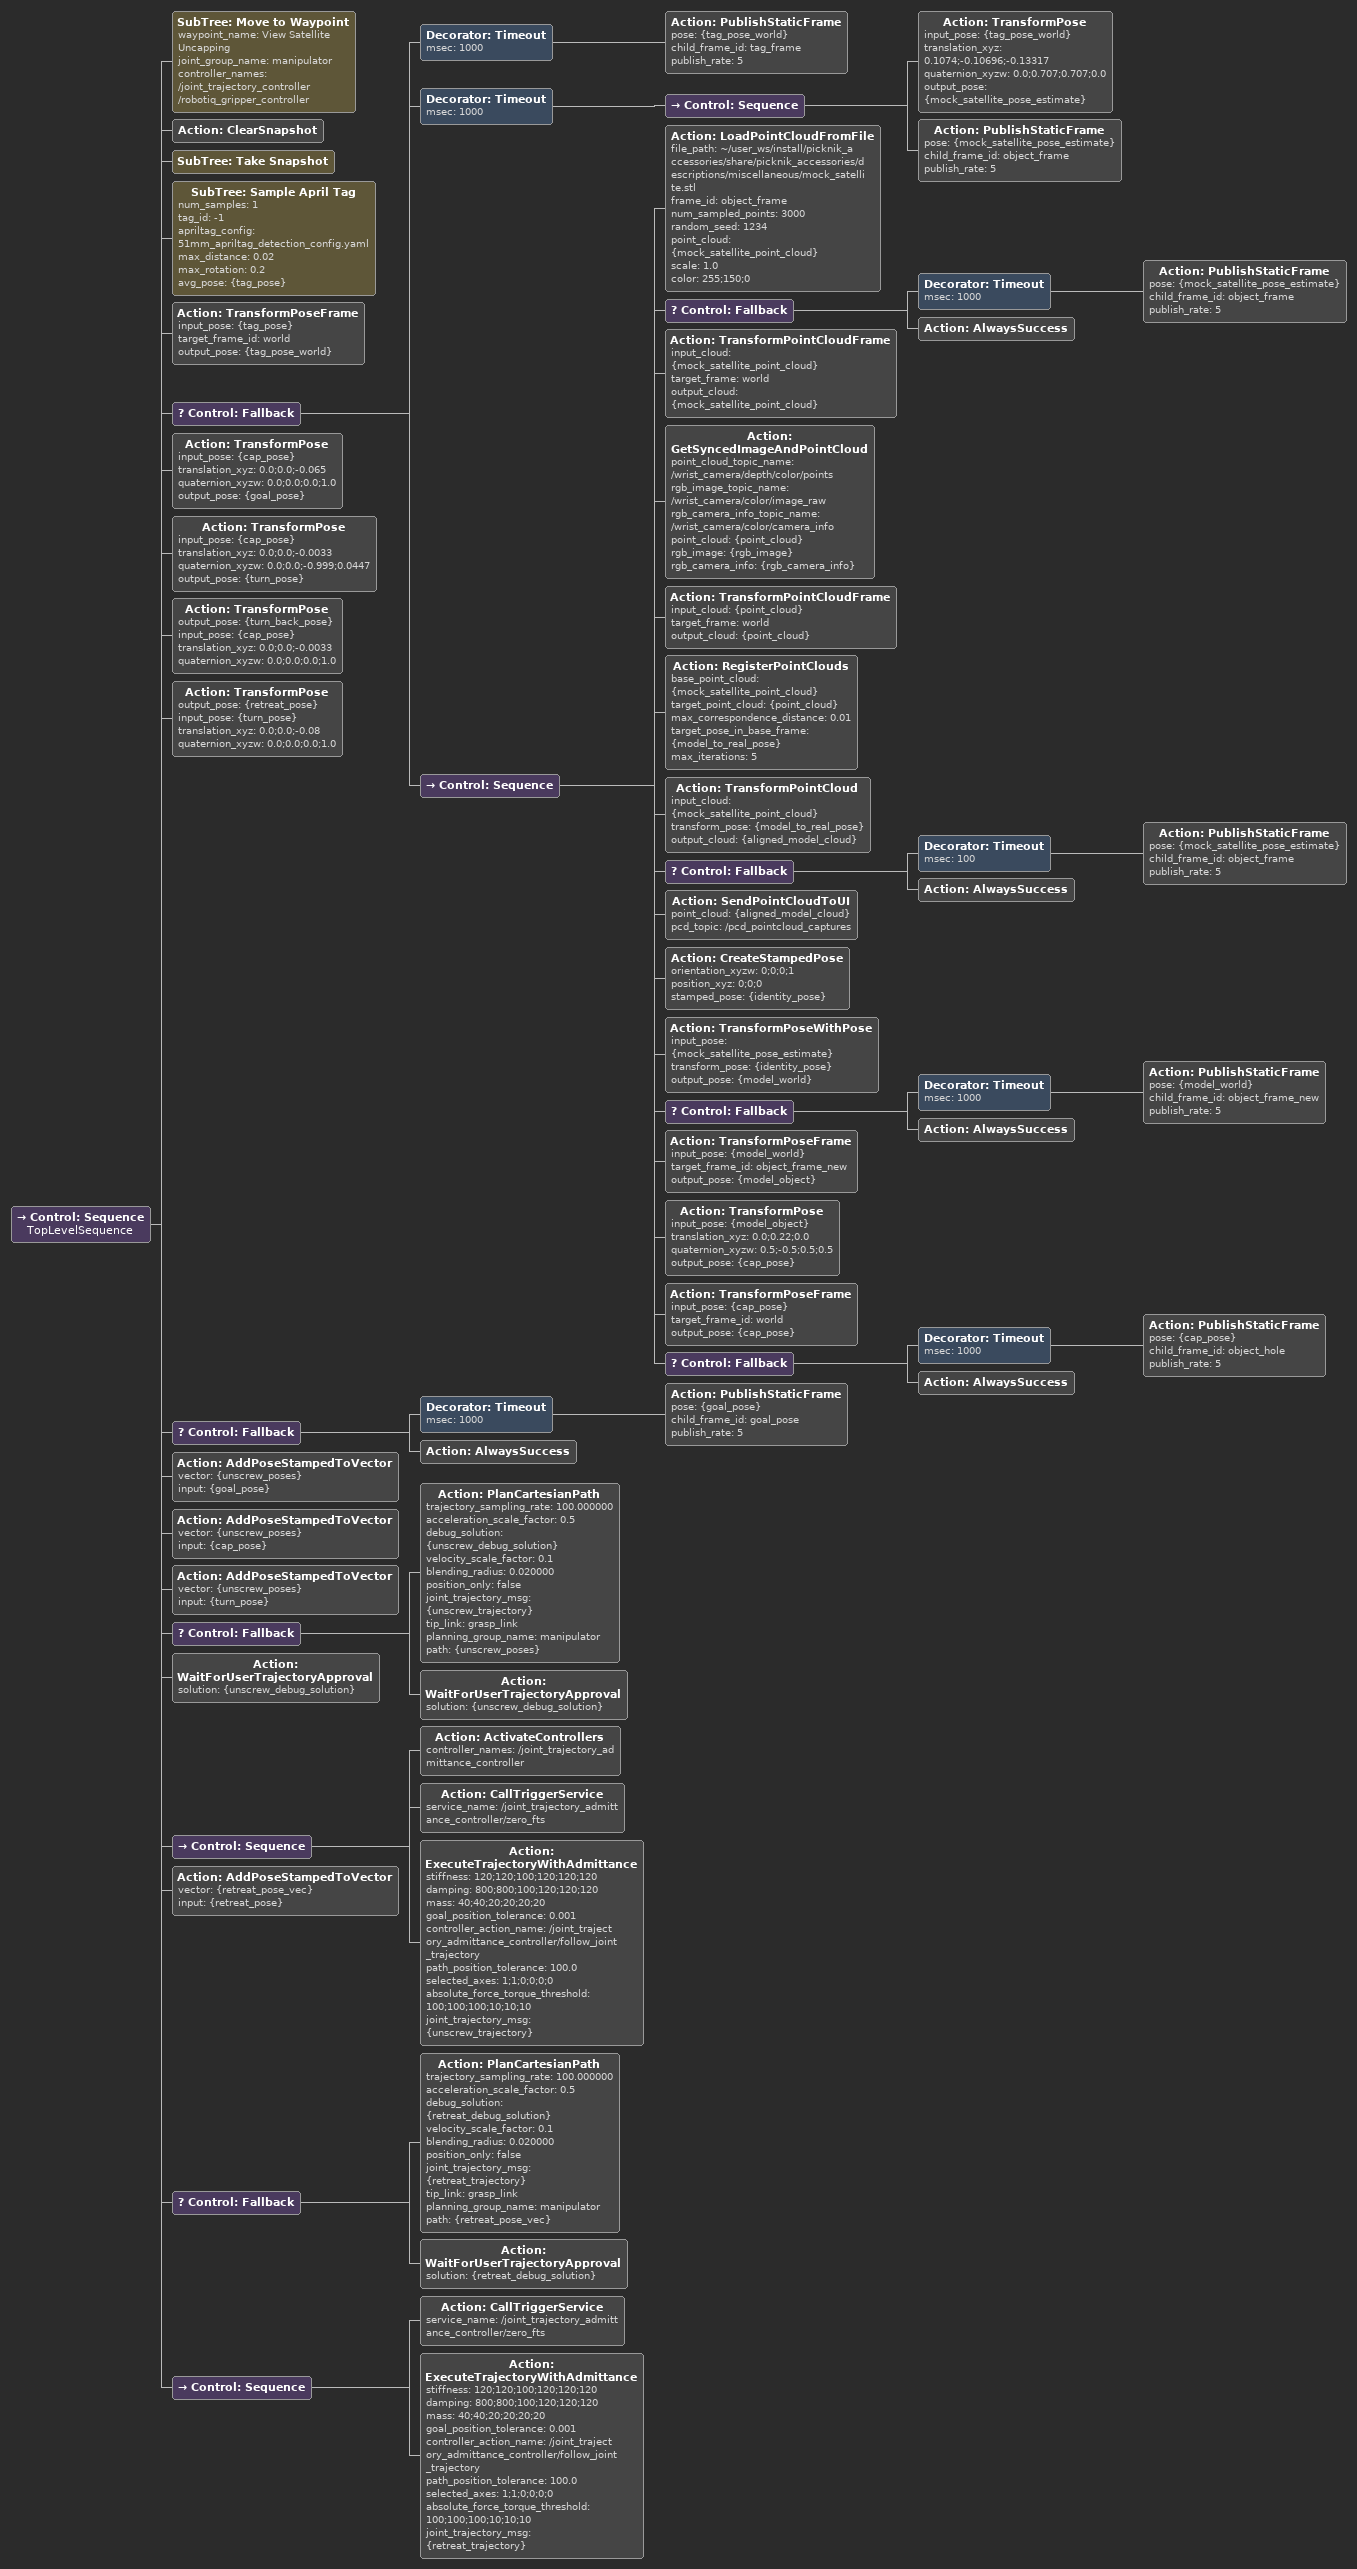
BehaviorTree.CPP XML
<Control ID="Sequence" name="TopLevelSequence">
  <SubTree ID="Move to Waypoint" waypoint_name="View Satellite Uncapping" joint_group_name="manipulator" controller_names="/joint_trajectory_controller /robotiq_gripper_controller"/>
  <Action ID="ClearSnapshot"/>
  <SubTree ID="Take Snapshot"/>
  <SubTree ID="Sample April Tag" num_samples="1" tag_id="-1" apriltag_config="51mm_apriltag_detection_config.yaml" max_distance="0.02" max_rotation="0.2" avg_pose="{tag_pose}"/>
  <Action ID="TransformPoseFrame" input_pose="{tag_pose}" target_frame_id="world" output_pose="{tag_pose_world}"/>
  <Control ID="Fallback">
    <Decorator ID="Timeout" msec="1000">
      <Action ID="PublishStaticFrame" pose="{tag_pose_world}" child_frame_id="tag_frame" publish_rate="5"/>
    </Decorator>
    <Decorator ID="Timeout" msec="1000">
      <Control ID="Sequence">
        <Action ID="TransformPose" input_pose="{tag_pose_world}" translation_xyz="0.1074;-0.10696;-0.13317" quaternion_xyzw="0.0;0.707;0.707;0.0" output_pose="{mock_satellite_pose_estimate}"/>
        <Action ID="PublishStaticFrame" pose="{mock_satellite_pose_estimate}" child_frame_id="object_frame" publish_rate="5"/>
      </Control>
    </Decorator>
    <Control ID="Sequence">
      <Action ID="LoadPointCloudFromFile" file_path="~/user_ws/install/picknik_accessories/share/picknik_accessories/descriptions/miscellaneous/mock_satellite.stl" frame_id="object_frame" num_sampled_points="3000" random_seed="1234" point_cloud="{mock_satellite_point_cloud}" scale="1.0" color="255;150;0"/>
      <Control ID="Fallback">
        <Decorator ID="Timeout" msec="1000">
          <Action ID="PublishStaticFrame" pose="{mock_satellite_pose_estimate}" child_frame_id="object_frame" publish_rate="5"/>
        </Decorator>
        <Action ID="AlwaysSuccess"/>
      </Control>
      <Action ID="TransformPointCloudFrame" input_cloud="{mock_satellite_point_cloud}" target_frame="world" output_cloud="{mock_satellite_point_cloud}"/>
      <Action ID="GetSyncedImageAndPointCloud" point_cloud_topic_name="/wrist_camera/depth/color/points" rgb_image_topic_name="/wrist_camera/color/image_raw" rgb_camera_info_topic_name="/wrist_camera/color/camera_info" point_cloud="{point_cloud}" rgb_image="{rgb_image}" rgb_camera_info="{rgb_camera_info}"/>
      <Action ID="TransformPointCloudFrame" input_cloud="{point_cloud}" target_frame="world" output_cloud="{point_cloud}"/>
      <Action ID="RegisterPointClouds" base_point_cloud="{mock_satellite_point_cloud}" target_point_cloud="{point_cloud}" max_correspondence_distance="0.01" target_pose_in_base_frame="{model_to_real_pose}" max_iterations="5"/>
      <Action ID="TransformPointCloud" input_cloud="{mock_satellite_point_cloud}" transform_pose="{model_to_real_pose}" output_cloud="{aligned_model_cloud}"/>
      <Control ID="Fallback">
        <Decorator ID="Timeout" msec="100">
          <Action ID="PublishStaticFrame" pose="{mock_satellite_pose_estimate}" child_frame_id="object_frame" publish_rate="5"/>
        </Decorator>
        <Action ID="AlwaysSuccess"/>
      </Control>
      <Action ID="SendPointCloudToUI" point_cloud="{aligned_model_cloud}" pcd_topic="/pcd_pointcloud_captures"/>
      <Action ID="CreateStampedPose" orientation_xyzw="0;0;0;1" position_xyz="0;0;0" stamped_pose="{identity_pose}"/>
      <Action ID="TransformPoseWithPose" input_pose="{mock_satellite_pose_estimate}" transform_pose="{identity_pose}" output_pose="{model_world}"/>
      <Control ID="Fallback">
        <Decorator ID="Timeout" msec="1000">
          <Action ID="PublishStaticFrame" pose="{model_world}" child_frame_id="object_frame_new" publish_rate="5"/>
        </Decorator>
        <Action ID="AlwaysSuccess"/>
      </Control>
      <Action ID="TransformPoseFrame" input_pose="{model_world}" target_frame_id="object_frame_new" output_pose="{model_object}"/>
      <Action ID="TransformPose" input_pose="{model_object}" translation_xyz="0.0;0.22;0.0" quaternion_xyzw="0.5;-0.5;0.5;0.5" output_pose="{cap_pose}"/>
      <Action ID="TransformPoseFrame" input_pose="{cap_pose}" target_frame_id="world" output_pose="{cap_pose}"/>
      <Control ID="Fallback">
        <Decorator ID="Timeout" msec="1000">
          <Action ID="PublishStaticFrame" pose="{cap_pose}" child_frame_id="object_hole" publish_rate="5"/>
        </Decorator>
        <Action ID="AlwaysSuccess"/>
      </Control>
    </Control>
  </Control>
  <Action ID="TransformPose" input_pose="{cap_pose}" translation_xyz="0.0;0.0;-0.065" quaternion_xyzw="0.0;0.0;0.0;1.0" output_pose="{goal_pose}"/>
  <Action ID="TransformPose" input_pose="{cap_pose}" translation_xyz="0.0;0.0;-0.0033" quaternion_xyzw="0.0;0.0;-0.999;0.0447" output_pose="{turn_pose}"/>
  <Action ID="TransformPose" output_pose="{turn_back_pose}" input_pose="{cap_pose}" translation_xyz="0.0;0.0;-0.0033" quaternion_xyzw="0.0;0.0;0.0;1.0"/>
  <Action ID="TransformPose" output_pose="{retreat_pose}" input_pose="{turn_pose}" translation_xyz="0.0;0.0;-0.08" quaternion_xyzw="0.0;0.0;0.0;1.0"/>
  <Control ID="Fallback">
    <Decorator ID="Timeout" msec="1000">
      <Action ID="PublishStaticFrame" pose="{goal_pose}" child_frame_id="goal_pose" publish_rate="5"/>
    </Decorator>
    <Action ID="AlwaysSuccess"/>
  </Control>
  <Action ID="AddPoseStampedToVector" vector="{unscrew_poses}" input="{goal_pose}"/>
  <Action ID="AddPoseStampedToVector" vector="{unscrew_poses}" input="{cap_pose}"/>
  <Action ID="AddPoseStampedToVector" vector="{unscrew_poses}" input="{turn_pose}"/>
  <Control ID="Fallback">
    <Action ID="PlanCartesianPath" trajectory_sampling_rate="100.000000" acceleration_scale_factor="0.5" debug_solution="{unscrew_debug_solution}" velocity_scale_factor="0.1" blending_radius="0.020000" position_only="false" joint_trajectory_msg="{unscrew_trajectory}" tip_link="grasp_link" planning_group_name="manipulator" path="{unscrew_poses}"/>
    <Action ID="WaitForUserTrajectoryApproval" solution="{unscrew_debug_solution}"/>
  </Control>
  <Action ID="WaitForUserTrajectoryApproval" solution="{unscrew_debug_solution}"/>
  <Control ID="Sequence">
    <Action ID="ActivateControllers" controller_names="/joint_trajectory_admittance_controller"/>
    <Action ID="CallTriggerService" service_name="/joint_trajectory_admittance_controller/zero_fts"/>
    <Action ID="ExecuteTrajectoryWithAdmittance" stiffness="120;120;100;120;120;120" damping="800;800;100;120;120;120" mass="40;40;20;20;20;20" goal_position_tolerance="0.001" controller_action_name="/joint_trajectory_admittance_controller/follow_joint_trajectory" path_position_tolerance="100.0" selected_axes="1;1;0;0;0;0" absolute_force_torque_threshold="100;100;100;10;10;10" joint_trajectory_msg="{unscrew_trajectory}"/>
  </Control>
  <Action ID="AddPoseStampedToVector" vector="{retreat_pose_vec}" input="{retreat_pose}"/>
  <Control ID="Fallback">
    <Action ID="PlanCartesianPath" trajectory_sampling_rate="100.000000" acceleration_scale_factor="0.5" debug_solution="{retreat_debug_solution}" velocity_scale_factor="0.1" blending_radius="0.020000" position_only="false" joint_trajectory_msg="{retreat_trajectory}" tip_link="grasp_link" planning_group_name="manipulator" path="{retreat_pose_vec}"/>
    <Action ID="WaitForUserTrajectoryApproval" solution="{retreat_debug_solution}"/>
  </Control>
  <Control ID="Sequence">
    <Action ID="CallTriggerService" service_name="/joint_trajectory_admittance_controller/zero_fts"/>
    <Action ID="ExecuteTrajectoryWithAdmittance" stiffness="120;120;100;120;120;120" damping="800;800;100;120;120;120" mass="40;40;20;20;20;20" goal_position_tolerance="0.001" controller_action_name="/joint_trajectory_admittance_controller/follow_joint_trajectory" path_position_tolerance="100.0" selected_axes="1;1;0;0;0;0" absolute_force_torque_threshold="100;100;100;10;10;10" joint_trajectory_msg="{retreat_trajectory}"/>
  </Control>
</Control>
